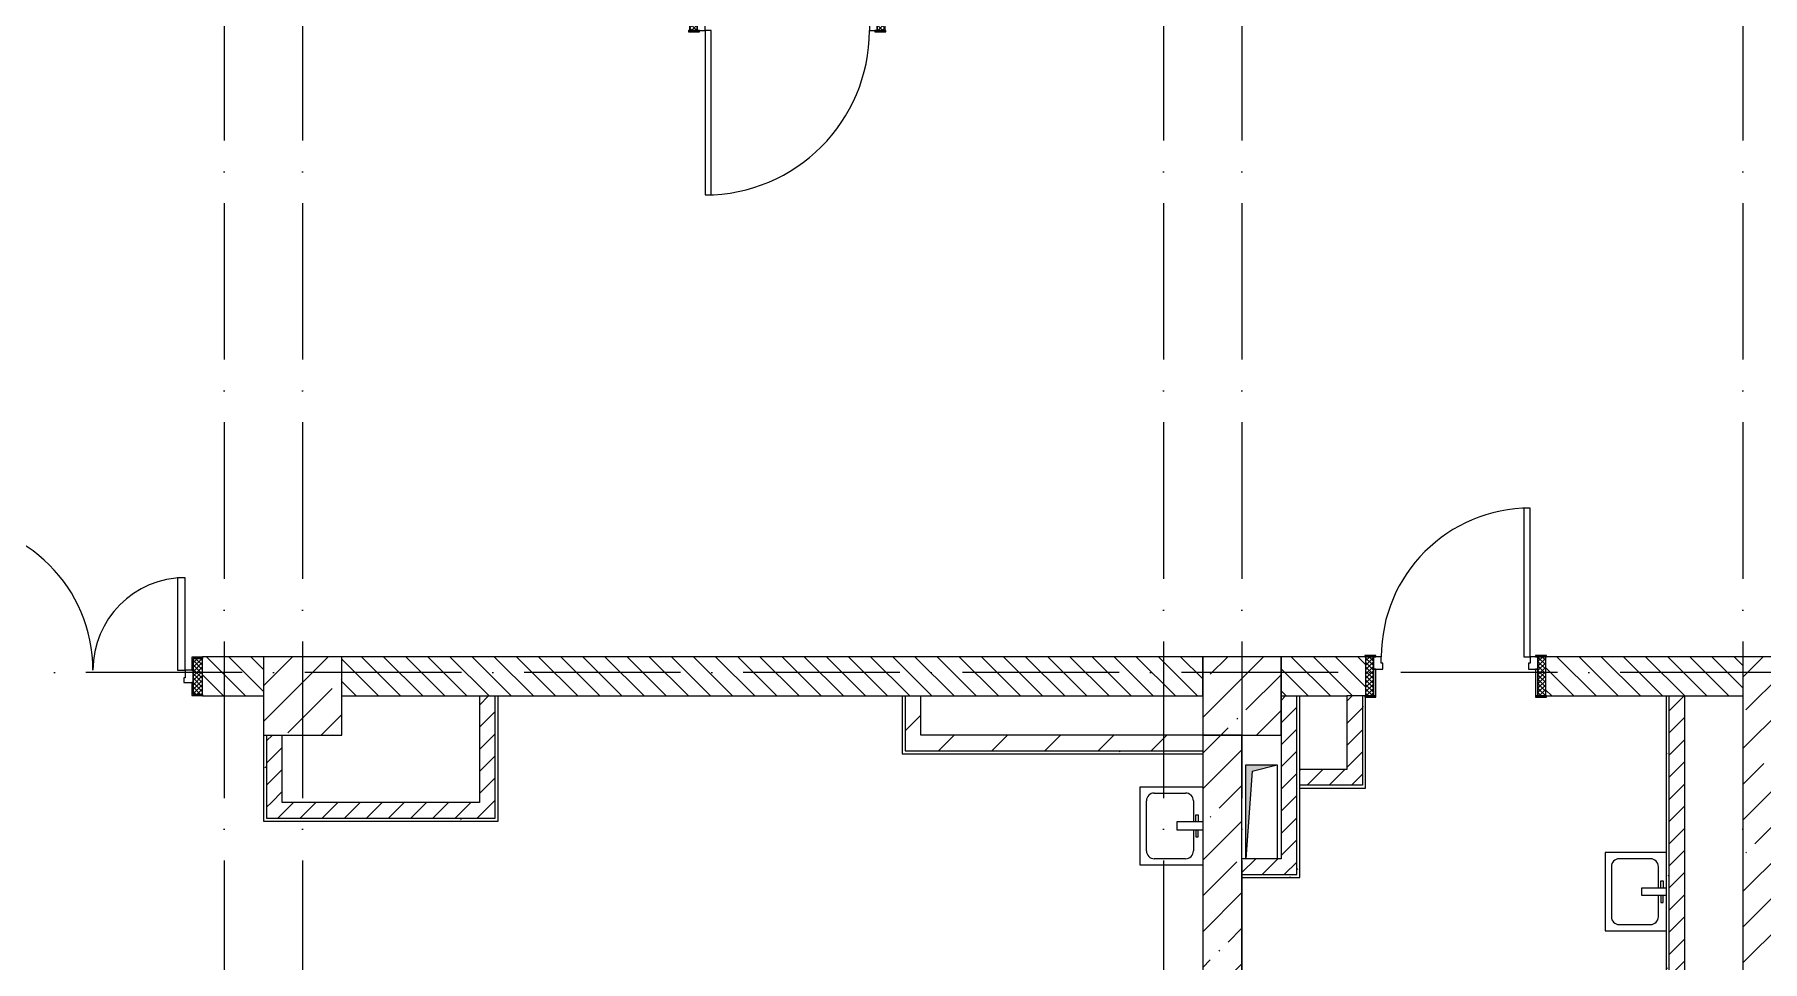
# Model space of a CAD drawing. Header units: millimetres. Extents: x -6467 to 106027, y -7090 to 195095.
# Drawn here: x 55788 to 66825, y 61235 to 67156 of the extents above; entities that cross this region are included whole.
import ezdxf

# ---------------------------------------------------------------- set-up
doc = ezdxf.new("R2010")
doc.units = ezdxf.units.MM
doc.linetypes.add('50_200_ШТРИХ_1Т_ш5_п1_п1_', pattern=[1400, 1000, -200, 0, -200])
for name, color, linetype, lineweight in [('A-DOOR', 7, 'Continuous', 9), ('A-DOOR-2', 7, 'Continuous', 5), ('A-DOOR-FRAM', 7, 'Continuous', 9), ('A-DOOR-FRAM-2', 7, 'Continuous', 5), ('A-WALL', 7, 'Continuous', 5), ('A-WALL-FNSH-1', 7, 'Continuous', 5), ('I-WALL', 7, 'Continuous', 5), ('S-COLS', 7, 'Continuous', 9), ('S-COLS-1', 7, 'Continuous', 5)]:
    doc.layers.add(name, color=color, linetype=linetype, lineweight=lineweight)
for name, color, linetype, lineweight, true_color in [('A-GENM-1', 7, 'Continuous', 9, 0xaaaaaa), ('I-WALL-1', 7, 'Continuous', 5, 0x787878), ('M-EQPM-1', 7, 'Continuous', 9, 0xaaaaaa), ('M-EQPM-2', 7, 'Continuous', 9, 0xe2e2e2), ('P-SANR-FIXT-1', 7, 'Continuous', 9, 0xaaaaaa), ('Оси-3', 7, '50_200_ШТРИХ_1Т_ш5_п1_п1_', 9, 0xaaaaaa)]:
    doc.layers.add(name, color=color, linetype=linetype, lineweight=lineweight, true_color=true_color)
pattern_1 = [(45, (0, 0), (-228.0985, 228.0985), []), (45, (228.1, 0), (-228.0985, 228.0985), [403.225, -80.645, 6.706, -73.939])]
pattern_2 = [(0, (0, 0), (406.4, 101.6), [6.706, -298.094, 6.706, -298.094, -1625.6]), (0, (0, 0), (406.4, 101.6), [-609.6, 6.706, -602.894, 6.706, -298.094, -711.2]), (0, (0, 0), (406.4, 101.6), [-1524, 6.706, -196.494, 6.706, -501.294]), (120, (152.4, 50.8), (-291.18818, 301.15272), [6.706, -298.094, 6.706, -298.094, -1625.6]), (120, (152.4, 50.8), (-291.18818, 301.15272), [-609.6, 6.706, -602.894, 6.706, -298.094, -711.2]), (120, (152.4, 50.8), (-291.18818, 301.15272), [-1524, 6.706, -196.494, 6.706, -501.294]), (240, (203.2, 254), (-115.21182, -402.75272), [6.706, -298.094, 6.706, -298.094, -1625.6]), (240, (203.2, 254), (-115.21182, -402.75272), [-609.6, 6.706, -602.894, 6.706, -298.094, -711.2]), (240, (203.2, 254), (-115.21182, -402.75272), [-1524, 6.706, -196.494, 6.706, -501.294])]
pattern_3 = [(45, (0, 0), (-70.71068, 70.71068), [])]
pattern_4 = [(45, (0, 0), (-169.7056, 169.7056), [])]

# ---------------------------------------------------------------- blocks, each defined once
blk = doc.blocks.new('110_Дверь_СКБ_1Ст_Внутренняя - СОШ_Д-04_Дв_1150_900_x2100h_туалет для мальчиков_ туалет для девочек-25540137-АИ_План этажа Радиаторы_2')
at = {"layer": 'A-DOOR-2'}
h = blk.add_hatch(dxfattribs=at)
h.set_pattern_fill('FP_50', color=256, style=0, pattern_type=2)
h.set_pattern_definition([(135, (1751.41, 189.685), (-14.14214, -14.14214), []), (225, (1751.41, 189.685), (14.14214, -14.14214), [])])
h.paths.add_polyline_path([(587.5, -125), (587.5, 125), (537.5, 125), (537.5, -125)])
at = {"layer": 'A-DOOR-FRAM-2'}
h = blk.add_hatch(dxfattribs=at)
h.set_pattern_fill('FP_51', color=256, style=0, pattern_type=2)
h.set_pattern_definition([(45, (-371.384, 189.685), (-14.1421, 14.1421), []), (135, (-371.384, 189.685), (-14.1421, -14.1421), [])])
h.paths.add_polyline_path([(-512.5, -125), (-512.5, 125), (-562.5, 125), (-562.5, -125)])
at = {"layer": 'A-DOOR'}
for p, q in [((487.5, 1075), (447.5, 1075)), ((447.5, 1075), (447.5, 125)), ((487.5, 125), (487.5, 1075)), ((447.5, 125), (487.5, 125))]:
    blk.add_line(p, q, dxfattribs=at)
at = {"layer": 'A-DOOR-2'}
blk.add_arc((487.5, 125), 950, 90, 180, dxfattribs=at)
at = {"layer": 'A-DOOR-FRAM'}
for p, q in [((-497.5, 133), (-567.5, 133)), ((-567.5, 133), (-567.5, 125)), ((-567.5, 125), (-497.5, 125)), ((-512.5, 125), (-562.5, 125)), ((-562.5, 125), (-562.5, -125)), ((-462.5, 125), (-512.5, 125)), ((-512.5, 125), (-512.5, 45)), ((-512.5, -125), (-512.5, 125)), ((-497.5, 125), (-512.5, 125)), ((-512.5, 125), (-512.5, 124)), ((-512.5, 124), (-497.5, 124)), ((-497.5, 125), (-497.5, 133)), ((-497.5, 124), (-497.5, 125)), ((-462.5, 85), (-462.5, 125)), ((487.5, 125), (487.5, 85)), ((537.5, 125), (487.5, 125)), ((592.5, 133), (522.5, 133)), ((522.5, 133), (522.5, 125)), ((537.5, 125), (522.5, 125)), ((522.5, 125), (522.5, 124)), ((522.5, 125), (592.5, 125)), ((522.5, 124), (537.5, 124)), ((537.5, 45), (537.5, 125)), ((587.5, 125), (537.5, 125)), ((537.5, 125), (537.5, -125)), ((537.5, 124), (537.5, 125)), ((587.5, -125), (587.5, 125)), ((592.5, 125), (592.5, 133)), ((-512.5, 45), (-452.5, 45)), ((-497.5, 45), (-512.5, 45)), ((-512.5, 45), (-512.5, -125)), ((-497.5, -125), (-497.5, 45)), ((-452.5, 85), (-462.5, 85)), ((-452.5, 45), (-452.5, 85)), ((487.5, 85), (477.5, 85)), ((477.5, 85), (477.5, 45)), ((477.5, 45), (537.5, 45)), ((537.5, 45), (522.5, 45)), ((522.5, 45), (522.5, -125)), ((537.5, -125), (537.5, 45)), ((-497.5, -125), (-567.5, -125)), ((-567.5, -125), (-567.5, -133)), ((-567.5, -133), (-497.5, -133)), ((-562.5, -125), (-512.5, -125)), ((-512.5, -125), (-497.5, -125)), ((-497.5, -133), (-497.5, -125)), ((522.5, -125), (537.5, -125)), ((592.5, -125), (522.5, -125)), ((522.5, -125), (522.5, -133)), ((522.5, -133), (592.5, -133)), ((537.5, -125), (587.5, -125)), ((592.5, -133), (592.5, -125))]:
    blk.add_line(p, q, dxfattribs=at)
blk = doc.blocks.new('SND_2D_Раковина1 - 400х300-V23-АИ_План этажа Радиаторы_2')
at = {"layer": 'P-SANR-FIXT-1'}
for p, q in [((-250, -220), (-250, 180)), ((-160, 120), (-25, 120)), ((-70, 150), (-25, 150)), ((-70, 135), (-70, 150)), ((-25, 135), (-70, 135)), ((-25, 180), (-25, 15)), ((25, 15), (25, 180)), ((70, 150), (25, 150)), ((25, 135), (70, 135)), ((25, 120), (160, 120)), ((70, 135), (70, 150)), ((250, 180), (250, -220)), ((-210, -130), (-210, 70)), ((-25, 15), (25, 15)), ((210, 70), (210, -130)), ((250, -220), (-250, -220)), ((160, -180), (-160, -180))]:
    blk.add_line(p, q, dxfattribs=at)
for centre, start, end in [((-160, 70), 90, 180), ((160, 70), 0, 90), ((-160, -130), 180, 270), ((160, -130), 270, 0)]:
    blk.add_arc(centre, 50, start, end, dxfattribs=at)
blk = doc.blocks.new('SND_2D_Раковина1 - 400х300-V217-АИ_План этажа Радиаторы_2')
at = {"layer": 'P-SANR-FIXT-1'}
for p, q in [((-250, 220), (-250, -170)), ((250, 220), (-250, 220)), ((-210, 130), (-210, -70)), ((160, 180), (-160, 180)), ((210, -70), (210, 130)), ((250, -170), (250, 220)), ((-25, -170), (-25, -15)), ((-25, -15), (25, -15)), ((25, -15), (25, -170)), ((-160, -120), (-25, -120)), ((-70, -135), (-70, -150)), ((-25, -135), (-70, -135)), ((-70, -150), (-25, -150)), ((25, -120), (160, -120)), ((25, -135), (70, -135)), ((70, -150), (25, -150)), ((70, -135), (70, -150))]:
    blk.add_line(p, q, dxfattribs=at)
for centre, start, end in [((-160, 130), 90, 180), ((160, 130), 360, 90), ((-160, -70), 180, 270), ((160, -70), 270, 360)]:
    blk.add_arc(centre, 50, start, end, dxfattribs=at)
blk = doc.blocks.new('BSC_Колонна _Прямоугольная - 500х500-V286-АИ_План этажа Радиаторы_2')
at = {"layer": 'S-COLS-1'}
h = blk.add_hatch(dxfattribs=at)
h.set_pattern_fill('FP_182', color=256, style=0, pattern_type=2)
h.set_pattern_definition([(45, (-57500, -62931.04), (-228.0985, 228.0985), []), (45, (-57271.9, -62931.04), (-228.0985, 228.0985), [403.225, -80.645, 6.706, -73.939])])
h.paths.add_polyline_path([(-250, -250), (250, -250), (250, 250), (-250, 250)])
for p, q in [((250, 250), (-250, 250)), ((-250, 250), (-250, -250)), ((250, -250), (250, 250)), ((-250, -250), (250, -250))]:
    blk.add_line(p, q, dxfattribs=at)
blk = doc.blocks.new('Канал вертикальный прямоугольный - Шахта - значок проема-24087330-АИ_План этажа Радиаторы_2')
at = {"layer": 'M-EQPM-2'}
blk.add_hatch(color=256, dxfattribs=at).paths.add_polyline_path([(-100, -300), (-60, 260), (100, 300), (-100, 300)])
at = {"layer": 'M-EQPM-1'}
for p, q in [((-100, -300), (-100, 300)), ((-100, 300), (100, 300)), ((-60, 260), (-100, -300)), ((-60, 260), (100, 300)), ((100, 300), (100, -300)), ((100, -300), (-100, -300))]:
    blk.add_line(p, q, dxfattribs=at)
blk = doc.blocks.new('110_Дверь_СКБ_1_адиаторы_26')
at = {"layer": 'A-DOOR-2'}
h = blk.add_hatch(dxfattribs=at)
h.set_pattern_fill('FP_122', color=256, style=0, pattern_type=2)
h.set_pattern_definition([(135, (1701.41, 189.685), (-14.14214, -14.14214), []), (225, (1701.41, 189.685), (14.14214, -14.14214), [])])
h.paths.add_polyline_path([(637.5, 125), (587.5, 125), (587.5, -125), (637.5, -125), (637.5, 40.7)])
at = {"layer": 'A-DOOR-FRAM-2'}
h = blk.add_hatch(dxfattribs=at)
h.set_pattern_fill('FP_123', color=256, style=0, pattern_type=2)
h.set_pattern_definition([(45, (-421.384, 189.685), (-14.1421, 14.1421), []), (135, (-421.384, 189.685), (-14.1421, -14.1421), [])])
h.paths.add_polyline_path([(-562.5, 125), (-612.5, 125), (-612.5, -125), (-562.5, -125), (-562.5, 40.7)])
at = {"layer": 'A-DOOR'}
for p, q in [((537.5, 1175), (497.5, 1175)), ((497.5, 1175), (497.5, 125)), ((537.5, 125), (537.5, 1175)), ((497.5, 125), (537.5, 125))]:
    blk.add_line(p, q, dxfattribs=at)
at = {"layer": 'A-DOOR-2'}
blk.add_arc((537.5, 125), 1050, 90, 180, dxfattribs=at)
at = {"layer": 'A-DOOR-FRAM'}
for p, q in [((-547.5, 133), (-617.5, 133)), ((-617.5, 133), (-617.5, 125)), ((-617.5, 125), (-547.5, 125)), ((-562.5, 125), (-612.5, 125)), ((-612.5, 125), (-612.5, -125)), ((-512.5, 125), (-562.5, 125)), ((-562.5, 125), (-562.5, 45)), ((-562.5, -125), (-562.5, 125)), ((-547.5, 125), (-562.5, 125)), ((-562.5, 125), (-562.5, 124)), ((-562.5, 124), (-547.5, 124)), ((-547.5, 125), (-547.5, 133)), ((-547.5, 124), (-547.5, 125)), ((-512.5, 85), (-512.5, 125)), ((537.5, 125), (537.5, 85)), ((587.5, 125), (537.5, 125)), ((642.5, 133), (572.5, 133)), ((572.5, 133), (572.5, 125)), ((587.5, 125), (572.5, 125)), ((572.5, 125), (572.5, 124)), ((572.5, 125), (642.5, 125)), ((572.5, 124), (587.5, 124)), ((587.5, 45), (587.5, 125)), ((637.5, 125), (587.5, 125)), ((587.5, 125), (587.5, -125)), ((587.5, 124), (587.5, 125)), ((637.5, -125), (637.5, 125)), ((642.5, 125), (642.5, 133)), ((-562.5, 45), (-502.5, 45)), ((-547.5, 45), (-562.5, 45)), ((-562.5, 45), (-562.5, -125)), ((-547.5, -125), (-547.5, 45)), ((-502.5, 85), (-512.5, 85)), ((-502.5, 45), (-502.5, 85)), ((537.5, 85), (527.5, 85)), ((527.5, 85), (527.5, 45)), ((527.5, 45), (587.5, 45)), ((587.5, 45), (572.5, 45)), ((572.5, 45), (572.5, -125)), ((587.5, -125), (587.5, 45)), ((-547.5, -125), (-617.5, -125)), ((-617.5, -125), (-617.5, -133)), ((-617.5, -133), (-547.5, -133)), ((-612.5, -125), (-562.5, -125)), ((-562.5, -125), (-547.5, -125)), ((-547.5, -133), (-547.5, -125)), ((572.5, -125), (587.5, -125)), ((642.5, -125), (572.5, -125)), ((572.5, -125), (572.5, -133)), ((572.5, -133), (642.5, -133)), ((587.5, -125), (637.5, -125)), ((642.5, -133), (642.5, -125))]:
    blk.add_line(p, q, dxfattribs=at)
blk = doc.blocks.new('110_Дверь_СКБ_2Ст_Наружная1 - СОШ_Д-07_1760_1440_х2400мм_Все учебные помещения_ читальные залы-25547909-АИ_План этажа Радиаторы_2')
at = {"layer": 'A-DOOR-2'}
h = blk.add_hatch(dxfattribs=at)
h.set_pattern_fill('FP_120', color=256, style=0, pattern_type=2)
h.set_pattern_definition([(135, (1456.41, 189.685), (-14.14214, -14.14214), []), (225, (1456.41, 189.685), (14.14214, -14.14214), [])])
h.paths.add_polyline_path([(839.5, -115), (899.5, -115), (899.5, 115), (839.5, 115)])
at = {"layer": 'A-DOOR-FRAM-2'}
h = blk.add_hatch(dxfattribs=at)
h.set_pattern_fill('FP_121', color=256, style=0, pattern_type=2)
h.set_pattern_definition([(45, (-666.384, 189.685), (-14.1421, 14.1421), []), (135, (-666.384, 189.685), (-14.1421, -14.1421), [])])
h.paths.add_polyline_path([(-860.5, -115), (-800.5, -115), (-800.5, 115), (-860.5, 115)])
at = {"layer": 'A-DOOR'}
for p, q in [((-750.5, 990), (-750.5, 40)), ((-700.5, 990), (-750.5, 990)), ((-700.5, 40), (-700.5, 990)), ((789.5, 630), (739.5, 630)), ((739.5, 630), (739.5, 40)), ((789.5, 40), (789.5, 630)), ((-750.5, 40), (-700.5, 40)), ((739.5, 40), (789.5, 40))]:
    blk.add_line(p, q, dxfattribs=at)
at = {"layer": 'A-DOOR-2'}
for p, q in [((-792.5, 123), (-862.5, 123)), ((-862.5, 123), (-862.5, 115)), ((-862.5, 115), (-800.5, 115)), ((-800.5, 115), (-800.5, 40)), ((-792.5, 40), (-792.5, 123)), ((901.5, 123), (831.5, 123)), ((831.5, 123), (831.5, 40)), ((839.5, 40), (839.5, 115)), ((839.5, 115), (901.5, 115)), ((901.5, 115), (901.5, 123)), ((-800.5, 40), (-792.5, 40)), ((831.5, 40), (839.5, 40)), ((-792.5, -40), (-800.5, -40)), ((-800.5, -40), (-800.5, -115)), ((-792.5, -123), (-792.5, -40)), ((839.5, -40), (831.5, -40)), ((831.5, -40), (831.5, -123)), ((839.5, -115), (839.5, -40)), ((-862.5, -115), (-862.5, -123)), ((-800.5, -115), (-862.5, -115)), ((-862.5, -123), (-792.5, -123)), ((831.5, -123), (901.5, -123)), ((901.5, -115), (839.5, -115)), ((901.5, -123), (901.5, -115))]:
    blk.add_line(p, q, dxfattribs=at)
for centre, radius, start, end in [((-750.5, 40), 950, 0, 90), ((789.5, 40), 590, 90, 180)]:
    blk.add_arc(centre, radius, start, end, dxfattribs=at)
at = {"layer": 'A-DOOR-FRAM'}
for p, q in [((-800.5, 115), (-860.5, 115)), ((-860.5, 115), (-860.5, -115)), ((-800.5, -115), (-800.5, 115)), ((899.5, 115), (839.5, 115)), ((839.5, 115), (839.5, -115)), ((899.5, -115), (899.5, 115)), ((-750.5, 40), (-800.5, 40)), ((-800.5, 40), (-800.5, -40)), ((-750.5, -10), (-750.5, 40)), ((789.5, 40), (789.5, -10)), ((839.5, 40), (789.5, 40)), ((839.5, -40), (839.5, 40)), ((-800.5, -40), (-740.5, -40)), ((-740.5, -10), (-750.5, -10)), ((-740.5, -40), (-740.5, -10)), ((789.5, -10), (779.5, -10)), ((779.5, -10), (779.5, -40)), ((779.5, -40), (839.5, -40)), ((-860.5, -115), (-800.5, -115)), ((839.5, -115), (899.5, -115))]:
    blk.add_line(p, q, dxfattribs=at)
blk = doc.blocks.new('АР_Перемычка1 - АР_Перемычка-25538977-АИ_План этажа Радиаторы_2')
at = {"layer": 'A-GENM-1'}
blk.add_line((-250, -125), (-243, -125), dxfattribs=at)

msp = doc.modelspace()

# ---------------------------------------------------------------- hatches: boundary and pattern name
at = {"layer": 'A-WALL'}
h = msp.add_hatch(dxfattribs=at)
h.set_pattern_fill('FP_1', color=256, style=0, pattern_type=2)
h.set_pattern_definition(pattern_1)
h.paths.add_polyline_path([(66950, 55681), (66950, 63181), (66700, 63181), (66700, 55681), (66777, 55681)])
h = msp.add_hatch(dxfattribs=at)
h.set_pattern_fill('FP_1', color=256, style=0, pattern_type=2)
h.set_pattern_definition(pattern_1)
h.paths.add_polyline_path([(63500, 55681), (63500, 62681), (63250, 62681), (63250, 55681), (63455, 55681)])
at = {"layer": 'I-WALL'}
h = msp.add_hatch(dxfattribs=at)
h.set_pattern_fill('FP_2', color=256, style=0, pattern_type=2)
h.set_pattern_definition([(135, (0, 0), (-70.71068, -70.71068), [])])
h.paths.add_polyline_path([(66330, 62931), (66700, 62931), (66700, 63181), (65440, 63181), (65440, 62931), (66230, 62931)])
h.paths.add_polyline_path([(63870, 62931), (64290, 62931), (64290, 63181), (63750, 63181), (63750, 62931), (63850, 62931)])
h.paths.add_polyline_path([(62624, 62931), (63250, 62931), (63250, 63181), (57750, 63181), (57750, 62931), (61450, 62931)])
h.paths.add_polyline_path([(55098, 62931), (55098, 62933), (55098, 63181), (54750, 63179), (54750, 62931)])
h.paths.add_polyline_path([(57250, 62931), (57250, 63181), (56862, 63179), (56862, 62931)])
h.paths.add_polyline_path([(54250, 62931), (54250, 63181), (54140, 63181), (54140, 62931)])
h.paths.add_polyline_path([(53220, 62931), (53440, 62931), (53440, 63181), (53220, 63181), (53220, 63016)])
h.paths.add_polyline_path([(52270, 62931), (52520, 62931), (52520, 63181), (52270, 63181), (52270, 63016)])
h.paths.add_polyline_path([(51570, 62931), (51570, 63181), (51300, 63181), (51300, 62931), (51480, 62931)])
h.paths.add_polyline_path([(50010, 62931), (50600, 62931), (50600, 63181), (48750, 63181), (48750, 62931), (49910, 62931)])
h.paths.add_polyline_path([(48135, 62931), (48250, 62933), (48250, 63181), (48137, 63179), (48135, 62933)])
h.paths.add_polyline_path([(46375, 62931), (46373, 63181), (45750, 63181), (45750, 62931), (46374, 62931)])
h = msp.add_hatch(dxfattribs=at)
h.set_pattern_fill('FP_4', color=256, style=0, pattern_type=2)
h.set_pattern_definition(pattern_3)
h.paths.add_polyline_path([(58730, 62151), (58730, 62931), (58630, 62931), (58630, 62151)])
h = msp.add_hatch(dxfattribs=at)
h.set_pattern_fill('FP_5', color=256, style=0, pattern_type=2)
h.set_pattern_definition(pattern_4)
h.paths.add_polyline_path([(61450, 62681), (61450, 62931), (61350, 62931), (61350, 62681)])
h = msp.add_hatch(dxfattribs=at)
h.set_pattern_fill('FP_4', color=256, style=0, pattern_type=2)
h.set_pattern_definition(pattern_3)
h.paths.add_polyline_path([(63750, 61891), (63850, 61891), (63850, 62931), (63750, 62931)])
h = msp.add_hatch(dxfattribs=at)
h.set_pattern_fill('FP_4', color=256, style=0, pattern_type=2)
h.set_pattern_definition(pattern_3)
h.paths.add_polyline_path([(64270, 62461), (64270, 62931), (64170, 62931), (64170, 62461)])
h = msp.add_hatch(dxfattribs=at)
h.set_pattern_fill('FP_4', color=256, style=0, pattern_type=2)
h.set_pattern_definition(pattern_3)
h.paths.add_polyline_path([(66230, 55431), (66330, 55431), (66330, 62931), (66230, 62931), (66230, 56002)])
h = msp.add_hatch(dxfattribs=at)
h.set_pattern_fill('FP_4', color=256, style=0, pattern_type=2)
h.set_pattern_definition(pattern_3)
h.paths.add_polyline_path([(57370, 62251), (57370, 62681), (57270, 62681), (57270, 62251)])
h = msp.add_hatch(dxfattribs=at)
h.set_pattern_fill('FP_5', color=256, style=0, pattern_type=2)
h.set_pattern_definition(pattern_4)
h.paths.add_polyline_path([(63250, 62581), (63250, 62681), (61350, 62681), (61350, 62581), (62624, 62581)])
h = msp.add_hatch(dxfattribs=at)
h.set_pattern_fill('FP_4', color=256, style=0, pattern_type=2)
h.set_pattern_definition(pattern_3)
h.paths.add_polyline_path([(63870, 62361), (64270, 62361), (64270, 62461), (63870, 62461)])
h = msp.add_hatch(dxfattribs=at)
h.set_pattern_fill('FP_4', color=256, style=0, pattern_type=2)
h.set_pattern_definition(pattern_3)
h.paths.add_polyline_path([(58630, 62151), (58630, 62251), (57270, 62251), (57270, 62151)])
h = msp.add_hatch(dxfattribs=at)
h.set_pattern_fill('FP_4', color=256, style=0, pattern_type=2)
h.set_pattern_definition(pattern_3)
h.paths.add_polyline_path([(63850, 61791), (63850, 61891), (63500, 61891), (63500, 61791), (63565, 61791)])
at = {"layer": 'I-WALL-1'}
h = msp.add_hatch(dxfattribs=at)
h.set_pattern_fill('FP_3', color=256, style=0, pattern_type=2)
h.set_pattern_definition(pattern_2)
h.paths.add_polyline_path([(58750, 62131), (58750, 62931), (58730, 62931), (58730, 62131)])
h = msp.add_hatch(dxfattribs=at)
h.set_pattern_fill('FP_3', color=256, style=0, pattern_type=2)
h.set_pattern_definition(pattern_2)
h.paths.add_polyline_path([(61350, 62581), (61350, 62931), (61330, 62931), (61330, 62581)])
h = msp.add_hatch(dxfattribs=at)
h.set_pattern_fill('FP_3', color=256, style=0, pattern_type=2)
h.set_pattern_definition(pattern_2)
h.paths.add_polyline_path([(63850, 61791), (63870, 61791), (63870, 62931), (63850, 62931), (63850, 61891)])
h = msp.add_hatch(dxfattribs=at)
h.set_pattern_fill('FP_3', color=256, style=0, pattern_type=2)
h.set_pattern_definition(pattern_2)
h.paths.add_polyline_path([(64270, 62361), (64290, 62361), (64290, 62923), (64285, 62923), (64285, 62931), (64270, 62931), (64270, 62461)])
h = msp.add_hatch(dxfattribs=at)
h.set_pattern_fill('FP_3', color=256, style=0, pattern_type=2)
h.set_pattern_definition(pattern_2)
h.paths.add_polyline_path([(66230, 55431), (66230, 57918), (66210, 57918), (66210, 55431)])
h.paths.add_polyline_path([(66210, 57930), (66230, 57930), (66230, 58828), (66210, 58828), (66210, 58114)])
h.paths.add_polyline_path([(66210, 58840), (66230, 58840), (66230, 59740), (66210, 59740), (66210, 59170)])
h.paths.add_polyline_path([(66230, 59840), (66230, 62931), (66210, 62931), (66210, 59840)])
h = msp.add_hatch(dxfattribs=at)
h.set_pattern_fill('FP_3', color=256, style=0, pattern_type=2)
h.set_pattern_definition(pattern_2)
h.paths.add_polyline_path([(57270, 62151), (57270, 62681), (57250, 62681), (57250, 62151)])
h = msp.add_hatch(dxfattribs=at)
h.set_pattern_fill('FP_3', color=256, style=0, pattern_type=2)
h.set_pattern_definition(pattern_2)
h.paths.add_polyline_path([(63250, 62561), (63250, 62581), (61330, 62581), (61330, 62561), (62624, 62561)])
h = msp.add_hatch(dxfattribs=at)
h.set_pattern_fill('FP_3', color=256, style=0, pattern_type=2)
h.set_pattern_definition(pattern_2)
h.paths.add_polyline_path([(64290, 62341), (64290, 62361), (63870, 62361), (63870, 62341), (64285, 62341)])
h = msp.add_hatch(dxfattribs=at)
h.set_pattern_fill('FP_3', color=256, style=0, pattern_type=2)
h.set_pattern_definition(pattern_2)
h.paths.add_polyline_path([(58630, 62131), (58730, 62131), (58730, 62151), (57250, 62151), (57250, 62131)])
h = msp.add_hatch(dxfattribs=at)
h.set_pattern_fill('FP_3', color=256, style=0, pattern_type=2)
h.set_pattern_definition(pattern_2)
h.paths.add_polyline_path([(63500, 61771), (63870, 61771), (63870, 61791), (63500, 61791)])
at = {"layer": 'S-COLS-1'}
h = msp.add_hatch(dxfattribs=at)
h.set_pattern_fill('FP_1', color=256, style=0, pattern_type=2)
h.set_pattern_definition(pattern_1)
h.paths.add_polyline_path([(63250, 62681), (63750, 62681), (63750, 63181), (63250, 63181), (63250, 62931)])

# ---------------------------------------------------------------- linework, layer by layer
at = {"layer": 'A-WALL'}
for p, q in [((57250, 63181), (56860, 63181)), ((63250, 63181), (57750, 63181)), ((63250, 62931), (63250, 63181)), ((64285, 63181), (63750, 63181)), ((63750, 63181), (63750, 62931)), ((66700, 63181), (65445, 63181)), ((66950, 63181), (66700, 63181)), ((66700, 63181), (66700, 55681)), ((56860, 62931), (57250, 62931)), ((57750, 62931), (63250, 62931)), ((58730, 62151), (58730, 62931)), ((61350, 62931), (61350, 62581)), ((63750, 62931), (64170, 62931)), ((63850, 61791), (63850, 62931)), ((64270, 62931), (64270, 62361)), ((65445, 62931), (66700, 62931)), ((66230, 59840), (66230, 62931)), ((57270, 62681), (57270, 62151)), ((61350, 62581), (63250, 62581)), ((63250, 62681), (63250, 55681)), ((63500, 62681), (63250, 62681)), ((63500, 55681), (63500, 62681)), ((64270, 62361), (63870, 62361)), ((57270, 62151), (58730, 62151)), ((63500, 61791), (63850, 61791))]:
    msp.add_line(p, q, dxfattribs=at)
at = {"layer": 'A-WALL-FNSH-1'}
for p, q in [((58630, 62931), (58630, 62251)), ((58750, 62131), (58750, 62931)), ((61330, 62931), (61330, 62561)), ((61450, 62681), (61450, 62931)), ((63750, 62931), (63750, 61891)), ((63870, 61771), (63870, 62931)), ((64285, 62931), (64170, 62931)), ((64170, 62931), (64170, 62461)), ((64290, 62341), (64290, 62923)), ((66210, 62931), (66210, 59860)), ((66330, 55431), (66330, 62931)), ((57250, 62681), (57250, 62131)), ((57370, 62251), (57370, 62681)), ((63250, 62681), (61450, 62681)), ((61330, 62561), (63250, 62561)), ((64170, 62461), (63870, 62461)), ((58630, 62251), (57370, 62251)), ((63870, 62341), (64290, 62341)), ((57250, 62131), (58750, 62131)), ((63750, 61891), (63500, 61891)), ((63500, 61771), (63870, 61771))]:
    msp.add_line(p, q, dxfattribs=at)
at = {"layer": 'S-COLS'}
for p, q in [((63250, 63181), (63250, 62931)), ((63750, 62931), (63750, 63181))]:
    msp.add_line(p, q, dxfattribs=at)
at = {"layer": 'S-COLS-1'}
for p, q in [((63750, 63181), (63250, 63181)), ((63250, 62931), (63250, 62681)), ((63750, 62681), (63750, 62931)), ((63250, 62681), (63750, 62681))]:
    msp.add_line(p, q, dxfattribs=at)
at = {"layer": 'Оси-3'}
for p, q in [((57000, 91281), (57000, 52458)), ((57500, 91281), (57500, 52458)), ((63000, 91281), (63000, 52458)), ((63500, 91281), (63500, 52458)), ((66700, 91281), (66700, 52458)), ((104718, 63081), (-5267, 63081))]:
    msp.add_line(p, q, dxfattribs=at)

# ---------------------------------------------------------------- block references
at = {"layer": 'A-DOOR-2', "rotation": 180}
msp.add_blockref('110_Дверь_СКБ_1_адиаторы_26', (60608, 67306), dxfattribs=at)
at = {"layer": 'A-DOOR-2'}
for name, p in [('110_Дверь_СКБ_1Ст_Внутренняя - СОШ_Д-04_Дв_1150_900_x2100h_туалет для мальчиков_ туалет для девочек-25540137-АИ_План этажа Радиаторы_2', (64853, 63056)), ('110_Дверь_СКБ_2Ст_Наружная1 - СОШ_Д-07_1760_1440_х2400мм_Все учебные помещения_ читальные залы-25547909-АИ_План этажа Радиаторы_2', (55961, 63056))]:
    msp.add_blockref(name, p, dxfattribs=at)
at = {"layer": 'A-GENM-1'}
msp.add_blockref('АР_Перемычка1 - АР_Перемычка-25538977-АИ_План этажа Радиаторы_2', (64290, 63056), dxfattribs=at)
at = {"layer": 'M-EQPM-1'}
msp.add_blockref('Канал вертикальный прямоугольный - Шахта - значок проема-24087330-АИ_План этажа Радиаторы_2', (63625, 62191), dxfattribs=at)
at = {"layer": 'P-SANR-FIXT-1'}
for name, p, rotation in [('SND_2D_Раковина1 - 400х300-V23-АИ_План этажа Радиаторы_2', (63070, 62101), 269.9999999999981), ('SND_2D_Раковина1 - 400х300-V217-АИ_План этажа Радиаторы_2', (66040, 61681), 90.0000000000001)]:
    msp.add_blockref(name, p, dxfattribs=dict(at, rotation=rotation))
at = {"layer": 'S-COLS'}
msp.add_blockref('BSC_Колонна _Прямоугольная - 500х500-V286-АИ_План этажа Радиаторы_2', (57500, 62931), dxfattribs=at)

doc.saveas('drawing.dxf')
